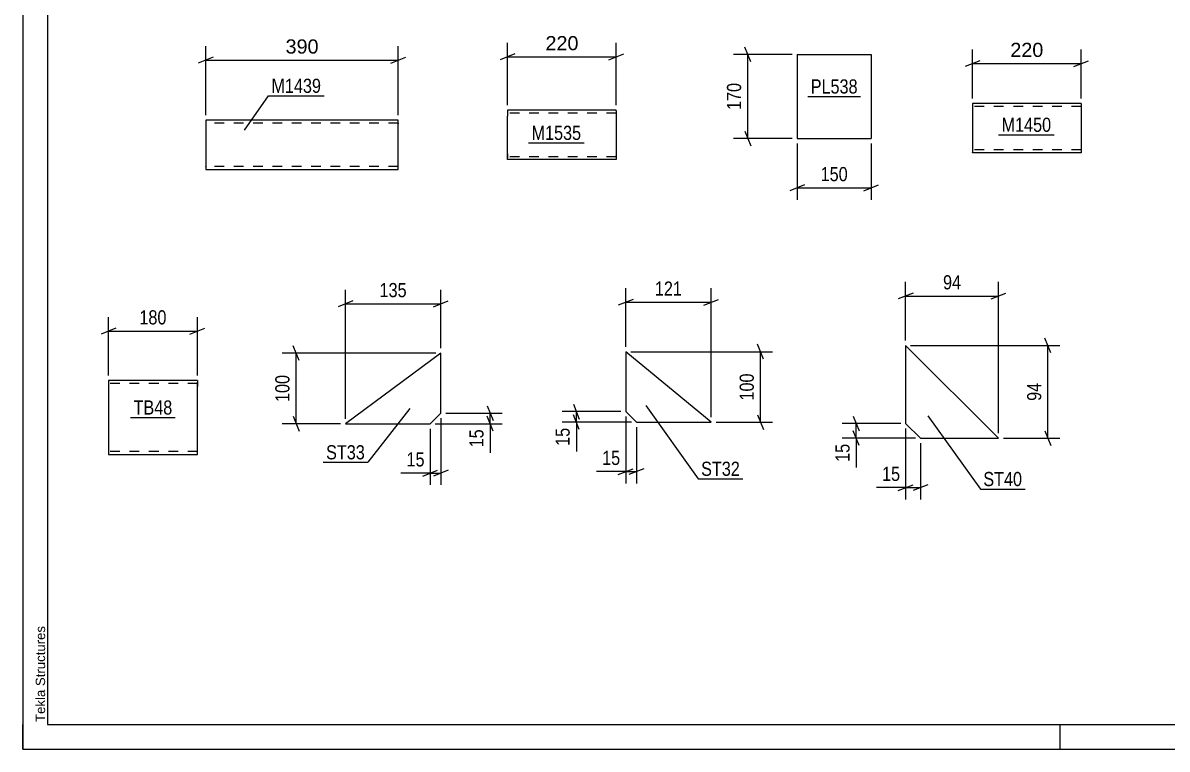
# Model space of a CAD drawing. Header units: millimetres. Extents: x 0 to 420, y 0 to 297.
# Drawn here: x 0 to 231.7, y 0 to 147.1 of the extents above; entities that cross this region are included whole.
import ezdxf

# ---------------------------------------------------------------- set-up
doc = ezdxf.new("R2010")
doc.units = ezdxf.units.MM
doc.linetypes.add('DXK_LINE_DOT2', pattern=[3.9198, 1.9599, -1.9599])
doc.styles.add('Arial', font='ARIAL.TTF', dxfattribs={"height": 0.2})
doc.styles.add('Arial Narrow', font='ARIALN.TTF', dxfattribs={"height": 0.2})

# ---------------------------------------------------------------- blocks, each defined once
blk = doc.blocks.new('Unknown-203760396-1135')
at = {"color": 5, "linetype": 'Continuous'}
for p, q in [((0, 297), (0, 0)), ((5, 292), (5, 5)), ((0, 0), (0, 5)), ((5, 5), (415, 5)), ((210, 0), (210, 5)), ((0, 0), (420, 0))]:
    blk.add_line(p, q, dxfattribs=at)
at = {"color": 174, "linetype": 'Continuous', "style": 'Arial'}
blk.add_text('Tekla Structures', height=1.9102, rotation=90, dxfattribs=at).set_placement((4.5, 5.5))
blk = doc.blocks.new('Part-203760396-2977 - 2961')
at = {"color": 2, "linetype": 'Continuous'}
for p, q in [((139.33, 66.19), (122.05, 80.48)), ((122.05, 80.48), (122.05, 68.34)), ((122.05, 68.34), (124.2, 66.19)), ((124.2, 66.19), (139.33, 66.19))]:
    blk.add_line(p, q, dxfattribs=at)
blk = doc.blocks.new('Part-203760396-3026 - 3021')
at = {"color": 2, "linetype": 'Continuous'}
for p, q in [((35.33, 74.65), (17.33, 74.65)), ((17.33, 74.65), (17.33, 59.74)), ((35.33, 74.65), (35.33, 74.56)), ((35.33, 74.56), (35.33, 73.45)), ((35.33, 60.85), (35.33, 73.45)), ((35.33, 59.65), (35.33, 60.85)), ((17.33, 59.74), (17.33, 59.65)), ((17.33, 59.65), (35.33, 59.65))]:
    blk.add_line(p, q, dxfattribs=at)
at = {"color": 7, "linetype": 'DXK_LINE_DOT2'}
for p, q in [((35.33, 73.45), (35.33, 74.3)), ((35.33, 74.05), (17.33, 74.05)), ((17.33, 60.25), (17.33, 60.3)), ((35.33, 60.25), (17.33, 60.25)), ((35.33, 60.3), (35.33, 60.85)), ((35.33, 60.25), (35.33, 60.3)), ((35.33, 60.25), (35.33, 60.3))]:
    blk.add_line(p, q, dxfattribs=at)
blk = doc.blocks.new('Part-203760396-2913 - 2897')
at = {"color": 2, "linetype": 'Continuous'}
for p, q in [((84.6, 80.17), (65.31, 65.89)), ((84.6, 68.03), (84.6, 80.17)), ((82.46, 65.89), (84.6, 68.03)), ((65.31, 65.89), (82.46, 65.89))]:
    blk.add_line(p, q, dxfattribs=at)
blk = doc.blocks.new('Part-203760396-3046 - 3042')
at = {"color": 2, "linetype": 'Continuous'}
for p, q in [((156.75, 140.66), (156.75, 123.66)), ((156.75, 140.66), (171.75, 140.66)), ((171.75, 140.66), (171.75, 123.66)), ((156.75, 123.66), (171.75, 123.66))]:
    blk.add_line(p, q, dxfattribs=at)
blk = doc.blocks.new('Part-203760396-2720 - 2706')
at = {"color": 2, "linetype": 'Continuous'}
for p, q in [((214.24, 130.74), (192.24, 130.74)), ((192.24, 130.74), (192.24, 120.83)), ((214.24, 130.74), (214.24, 120.74)), ((192.24, 120.74), (192.24, 120.83)), ((214.24, 120.74), (192.24, 120.74))]:
    blk.add_line(p, q, dxfattribs=at)
at = {"color": 7, "linetype": 'DXK_LINE_DOT2'}
for p, q in [((214.24, 130.14), (192.24, 130.14)), ((192.24, 121.34), (192.24, 121.38)), ((214.24, 121.34), (192.24, 121.34)), ((214.24, 121.34), (214.24, 121.38))]:
    blk.add_line(p, q, dxfattribs=at)
blk = doc.blocks.new('Part-203760396-1634 - 1618')
at = {"color": 2, "linetype": 'Continuous'}
for p, q in [((37.02, 127.38), (37.02, 117.47)), ((76.01, 127.38), (37.02, 127.38)), ((76.01, 118.58), (76.01, 127.38)), ((76.01, 117.38), (76.01, 118.58)), ((37.02, 117.47), (37.02, 117.38)), ((37.02, 117.38), (76.01, 117.38))]:
    blk.add_line(p, q, dxfattribs=at)
at = {"color": 7, "linetype": 'DXK_LINE_DOT2'}
for p, q in [((76.01, 126.78), (37.02, 126.78)), ((76.01, 126.78), (76.01, 126.73)), ((76.01, 126.73), (76.01, 126.78)), ((76.01, 126.64), (76.01, 126.73)), ((76.01, 126.73), (76.01, 126.64)), ((76.01, 118.02), (76.01, 118.35)), ((37.02, 117.98), (37.02, 118.02)), ((76.01, 117.98), (37.02, 117.98)), ((76.01, 117.98), (76.01, 118.02))]:
    blk.add_line(p, q, dxfattribs=at)
blk = doc.blocks.new('Part-203760396-1498 - 1482')
at = {"color": 2, "linetype": 'Continuous'}
for p, q in [((197.52, 62.95), (178.72, 81.75)), ((178.72, 81.75), (178.72, 65.95)), ((178.72, 65.95), (181.72, 62.95)), ((181.72, 62.95), (197.52, 62.95))]:
    blk.add_line(p, q, dxfattribs=at)
blk = doc.blocks.new('Part-203760396-1434 - 1420')
at = {"color": 2, "linetype": 'Continuous'}
for p, q in [((98.12, 129.37), (98.12, 128.17)), ((120.14, 129.37), (98.12, 129.37)), ((98.12, 120.57), (98.12, 128.17)), ((120.14, 129.28), (120.14, 129.37)), ((120.14, 129.28), (120.14, 128.17)), ((120.14, 128.17), (120.14, 119.37)), ((98.12, 119.46), (98.12, 120.57)), ((98.12, 119.37), (98.12, 119.46)), ((120.14, 119.37), (98.12, 119.37))]:
    blk.add_line(p, q, dxfattribs=at)
at = {"color": 7, "linetype": 'DXK_LINE_DOT2'}
for p, q in [((120.14, 128.77), (98.12, 128.77)), ((120.14, 129.02), (120.14, 128.17)), ((98.12, 120.57), (98.12, 119.72)), ((98.12, 119.97), (98.12, 120.02)), ((120.14, 119.97), (98.12, 119.97)), ((98.12, 119.37), (98.12, 119.37)), ((120.14, 120.02), (120.14, 120.11)), ((120.14, 119.97), (120.14, 120.02)), ((120.14, 119.97), (120.14, 120.02))]:
    blk.add_line(p, q, dxfattribs=at)
blk = doc.blocks.new('StraightDimension-203760396-2991 - 2961')
at = {"color": 7, "linetype": 'Continuous'}
for p, q in [((122.05, 81.48), (122.05, 93.33)), ((139.33, 67.19), (139.33, 93.33)), ((123.55, 91.08), (120.55, 89.88)), ((122.05, 90.48), (139.33, 90.48)), ((137.83, 89.88), (140.83, 91.08))]:
    blk.add_line(p, q, dxfattribs=at)
at = {"color": 0}
blk.add_wipeout([(134.03, 91.23), (134.03, 95.43), (127.35, 95.43), (127.35, 91.23)], dxfattribs=at)
at = {"color": 3, "style": 'Arial Narrow'}
blk.add_text('121', height=2.863, dxfattribs=at).set_placement((127.95, 91.83))
blk = doc.blocks.new('StraightDimension-203760396-3009 - 2961')
at = {"color": 7, "linetype": 'Continuous'}
for p, q in [((149.93, 78.98), (148.73, 81.98)), ((123.05, 80.48), (151.73, 80.48)), ((149.33, 66.19), (149.33, 80.48)), ((148.73, 67.69), (149.93, 64.69)), ((140.33, 66.19), (151.73, 66.19))]:
    blk.add_line(p, q, dxfattribs=at)
at = {"color": 0}
blk.add_wipeout([(148.58, 76.68), (144.38, 76.68), (144.38, 69.99), (148.58, 69.99)], dxfattribs=at)
at = {"color": 3, "style": 'Arial Narrow'}
blk.add_text('100', height=2.863, rotation=90.0002, dxfattribs=at).set_placement((147.98, 70.59))
blk = doc.blocks.new('StraightDimension-203760396-2979 - 2961')
at = {"color": 7, "linetype": 'Continuous'}
for p, q in [((122.05, 67.34), (122.05, 53.79)), ((124.2, 65.19), (124.2, 53.79)), ((120.55, 55.59), (123.55, 56.79)), ((122.05, 56.19), (124.2, 56.19)), ((125.7, 56.79), (122.7, 55.59))]:
    blk.add_line(p, q, dxfattribs=at)
at = {"color": 0}
blk.add_wipeout([(121.53, 56.94), (121.53, 61.14), (116.67, 61.14), (116.67, 56.94)], dxfattribs=at)
at = {"color": 7, "linetype": 'Continuous'}
blk.add_line((122.05, 56.19), (116.15, 56.19), dxfattribs=at)
blk.add_line((122.05, 56.19), (116.15, 56.19), dxfattribs=at)
at = {"color": 3, "style": 'Arial Narrow'}
blk.add_text('15', height=2.863, dxfattribs=at).set_placement((117.27, 57.54))
blk = doc.blocks.new('StraightDimension-203760396-2998 - 2961')
at = {"color": 7, "linetype": 'Continuous'}
for p, q in [((111.45, 69.84), (112.65, 66.84)), ((121.05, 68.34), (109.2, 68.34)), ((112.65, 64.69), (111.45, 67.69)), ((112.05, 66.19), (112.05, 68.34)), ((123.2, 66.19), (109.2, 66.19))]:
    blk.add_line(p, q, dxfattribs=at)
at = {"color": 0}
blk.add_wipeout([(111.3, 65.67), (107.1, 65.67), (107.1, 60.81), (111.3, 60.81)], dxfattribs=at)
at = {"color": 7, "linetype": 'Continuous'}
blk.add_line((112.05, 66.19), (112.05, 60.29), dxfattribs=at)
blk.add_line((112.05, 66.19), (112.05, 60.29), dxfattribs=at)
at = {"color": 3, "style": 'Arial Narrow'}
blk.add_text('15', height=2.863, rotation=90.0002, dxfattribs=at).set_placement((110.7, 61.41))
blk = doc.blocks.new('StraightDimension-203760396-3028 - 3021')
at = {"color": 7, "linetype": 'Continuous'}
for p, q in [((17.33, 75.65), (17.33, 87.5)), ((35.33, 75.65), (35.33, 87.5)), ((18.83, 85.25), (15.83, 84.05)), ((17.33, 84.65), (35.33, 84.65)), ((33.83, 84.05), (36.83, 85.25))]:
    blk.add_line(p, q, dxfattribs=at)
at = {"color": 0}
blk.add_wipeout([(29.67, 85.4), (29.67, 89.6), (22.99, 89.6), (22.99, 85.4)], dxfattribs=at)
at = {"color": 3, "style": 'Arial Narrow'}
blk.add_text('180', height=2.863, dxfattribs=at).set_placement((23.59, 86))
blk = doc.blocks.new('StraightDimension-203760396-2949 - 2897')
at = {"color": 7, "linetype": 'Continuous'}
for p, q in [((65.31, 66.89), (65.31, 93.02)), ((84.6, 81.17), (84.6, 93.02)), ((66.81, 90.77), (63.81, 89.57)), ((83.1, 89.57), (86.1, 90.77)), ((65.31, 90.17), (84.6, 90.17))]:
    blk.add_line(p, q, dxfattribs=at)
at = {"color": 0}
blk.add_wipeout([(78.3, 90.92), (78.3, 95.12), (71.61, 95.12), (71.61, 90.92)], dxfattribs=at)
at = {"color": 3, "style": 'Arial Narrow'}
blk.add_text('135', height=2.863, dxfattribs=at).set_placement((72.21, 91.52))
blk = doc.blocks.new('StraightDimension-203760396-2915 - 2897')
at = {"color": 7, "linetype": 'Continuous'}
for p, q in [((94, 69.53), (95.2, 66.53)), ((85.6, 68.03), (97, 68.03)), ((95.2, 64.39), (94, 67.39)), ((94.6, 65.89), (94.6, 68.03)), ((83.46, 65.89), (97, 65.89))]:
    blk.add_line(p, q, dxfattribs=at)
at = {"color": 0}
blk.add_wipeout([(93.85, 65.36), (89.65, 65.36), (89.65, 60.51), (93.85, 60.51)], dxfattribs=at)
at = {"color": 7, "linetype": 'Continuous'}
blk.add_line((94.6, 65.89), (94.6, 59.98), dxfattribs=at)
blk.add_line((94.6, 65.89), (94.6, 59.98), dxfattribs=at)
at = {"color": 3, "style": 'Arial Narrow'}
blk.add_text('15', height=2.863, rotation=90.0002, dxfattribs=at).set_placement((93.25, 61.11))
blk = doc.blocks.new('StraightDimension-203760396-2926 - 2897')
at = {"color": 7, "linetype": 'Continuous'}
for p, q in [((55.91, 78.67), (54.71, 81.67)), ((83.6, 80.17), (52.46, 80.17)), ((55.31, 65.89), (55.31, 80.17)), ((54.71, 67.39), (55.91, 64.39)), ((64.31, 65.89), (52.46, 65.89))]:
    blk.add_line(p, q, dxfattribs=at)
at = {"color": 0}
blk.add_wipeout([(54.56, 76.37), (50.36, 76.37), (50.36, 69.69), (54.56, 69.69)], dxfattribs=at)
at = {"color": 3, "style": 'Arial Narrow'}
blk.add_text('100', height=2.863, rotation=90.0002, dxfattribs=at).set_placement((53.96, 70.29))
blk = doc.blocks.new('StraightDimension-203760396-2935 - 2897')
at = {"color": 7, "linetype": 'Continuous'}
for p, q in [((82.46, 64.89), (82.46, 53.49)), ((84.6, 67.03), (84.6, 53.49)), ((80.96, 55.29), (83.96, 56.49)), ((82.46, 55.89), (84.6, 55.89)), ((86.1, 56.49), (83.1, 55.29))]:
    blk.add_line(p, q, dxfattribs=at)
at = {"color": 0}
blk.add_wipeout([(81.93, 56.64), (81.93, 60.84), (77.07, 60.84), (77.07, 56.64)], dxfattribs=at)
at = {"color": 7, "linetype": 'Continuous'}
blk.add_line((82.46, 55.89), (76.55, 55.89), dxfattribs=at)
blk.add_line((82.46, 55.89), (76.55, 55.89), dxfattribs=at)
at = {"color": 3, "style": 'Arial Narrow'}
blk.add_text('15', height=2.863, dxfattribs=at).set_placement((77.67, 57.24))
blk = doc.blocks.new('StraightDimension-203760396-3059 - 3042')
at = {"color": 7, "linetype": 'Continuous'}
for p, q in [((147.35, 139.16), (146.15, 142.16)), ((155.75, 140.66), (143.9, 140.66)), ((146.75, 123.66), (146.75, 140.66)), ((146.15, 125.16), (147.35, 122.16)), ((155.75, 123.66), (143.9, 123.66))]:
    blk.add_line(p, q, dxfattribs=at)
at = {"color": 0}
blk.add_wipeout([(146, 135.5), (141.8, 135.5), (141.8, 128.82), (146, 128.82)], dxfattribs=at)
at = {"color": 3, "style": 'Arial Narrow'}
blk.add_text('170', height=2.863, rotation=90.0002, dxfattribs=at).set_placement((145.4, 129.42))
blk = doc.blocks.new('StraightDimension-203760396-3048 - 3042')
at = {"color": 7, "linetype": 'Continuous'}
for p, q in [((156.75, 122.66), (156.75, 111.26)), ((171.75, 122.66), (171.75, 111.26)), ((158.25, 114.26), (155.25, 113.06)), ((156.75, 113.66), (171.75, 113.66)), ((170.25, 113.06), (173.25, 114.26))]:
    blk.add_line(p, q, dxfattribs=at)
at = {"color": 0}
blk.add_wipeout([(167.6, 114.41), (167.6, 118.61), (160.91, 118.61), (160.91, 114.41)], dxfattribs=at)
at = {"color": 3, "style": 'Arial Narrow'}
blk.add_text('150', height=2.863, dxfattribs=at).set_placement((161.51, 115.01))
blk = doc.blocks.new('StraightDimension-203760396-2722 - 2706')
at = {"color": 7, "linetype": 'Continuous'}
for p, q in [((192.24, 131.74), (192.24, 141.66)), ((214.24, 131.74), (214.24, 141.66)), ((193.74, 139.41), (190.74, 138.21)), ((212.74, 138.21), (215.74, 139.41)), ((192.24, 138.81), (214.24, 138.81))]:
    blk.add_line(p, q, dxfattribs=at)
at = {"color": 0}
blk.add_wipeout([(207.18, 139.56), (207.18, 143.76), (199.31, 143.76), (199.31, 139.56)], dxfattribs=at)
at = {"color": 3, "style": 'Arial'}
blk.add_text('220', height=2.865, dxfattribs=at).set_placement((199.91, 140.16))
blk = doc.blocks.new('StraightDimension-203760396-1636 - 1618')
at = {"color": 7, "linetype": 'Continuous'}
for p, q in [((37.02, 128.38), (37.02, 142.35)), ((76.01, 128.38), (76.01, 142.35)), ((38.52, 140.1), (35.52, 138.9)), ((37.02, 139.5), (76.01, 139.5)), ((74.51, 138.9), (77.51, 140.1))]:
    blk.add_line(p, q, dxfattribs=at)
at = {"color": 0}
blk.add_wipeout([(60.45, 140.25), (60.45, 144.45), (52.58, 144.45), (52.58, 140.25)], dxfattribs=at)
at = {"color": 3, "style": 'Arial'}
blk.add_text('390', height=2.865, dxfattribs=at).set_placement((53.18, 140.85))
blk = doc.blocks.new('StraightDimension-203760396-1511 - 1482')
at = {"color": 7, "linetype": 'Continuous'}
for p, q in [((168.12, 67.45), (169.32, 64.45)), ((177.72, 65.95), (165.87, 65.95)), ((168.72, 62.95), (168.72, 65.95)), ((180.72, 62.95), (165.87, 62.95)), ((169.32, 61.45), (168.12, 64.45))]:
    blk.add_line(p, q, dxfattribs=at)
at = {"color": 0}
blk.add_wipeout([(167.97, 62.42), (163.77, 62.42), (163.77, 57.57), (167.97, 57.57)], dxfattribs=at)
at = {"color": 7, "linetype": 'Continuous'}
blk.add_line((168.72, 62.95), (168.72, 57.04), dxfattribs=at)
blk.add_line((168.72, 62.95), (168.72, 57.04), dxfattribs=at)
at = {"color": 3, "style": 'Arial Narrow'}
blk.add_text('15', height=2.863, rotation=90.0002, dxfattribs=at).set_placement((167.37, 58.17))
blk = doc.blocks.new('StraightDimension-203760396-1524 - 1482')
at = {"color": 7, "linetype": 'Continuous'}
for p, q in [((178.72, 82.75), (178.72, 94.6)), ((197.52, 63.95), (197.52, 94.6)), ((180.22, 92.35), (177.22, 91.15)), ((178.72, 91.75), (197.52, 91.75)), ((196.02, 91.15), (199.02, 92.35))]:
    blk.add_line(p, q, dxfattribs=at)
at = {"color": 0}
blk.add_wipeout([(190.55, 92.5), (190.55, 96.7), (185.69, 96.7), (185.69, 92.5)], dxfattribs=at)
at = {"color": 3, "style": 'Arial Narrow'}
blk.add_text('94', height=2.863, dxfattribs=at).set_placement((186.29, 93.1))
blk = doc.blocks.new('StraightDimension-203760396-1500 - 1482')
at = {"color": 7, "linetype": 'Continuous'}
for p, q in [((179.72, 81.75), (209.92, 81.75)), ((208.12, 80.25), (206.92, 83.25)), ((207.52, 62.95), (207.52, 81.75)), ((198.52, 62.95), (209.92, 62.95)), ((206.92, 64.45), (208.12, 61.45))]:
    blk.add_line(p, q, dxfattribs=at)
at = {"color": 0}
blk.add_wipeout([(206.77, 74.78), (202.57, 74.78), (202.57, 69.92), (206.77, 69.92)], dxfattribs=at)
at = {"color": 3, "style": 'Arial Narrow'}
blk.add_text('94', height=2.863, rotation=90.0002, dxfattribs=at).set_placement((206.17, 70.52))
blk = doc.blocks.new('StraightDimension-203760396-1533 - 1482')
at = {"color": 7, "linetype": 'Continuous'}
for p, q in [((178.72, 64.95), (178.72, 50.55)), ((181.72, 61.95), (181.72, 50.55)), ((177.22, 52.35), (180.22, 53.55)), ((183.22, 53.55), (180.22, 52.35)), ((178.72, 52.95), (181.72, 52.95))]:
    blk.add_line(p, q, dxfattribs=at)
at = {"color": 0}
blk.add_wipeout([(178.19, 53.7), (178.19, 57.9), (173.34, 57.9), (173.34, 53.7)], dxfattribs=at)
at = {"color": 7, "linetype": 'Continuous'}
blk.add_line((178.72, 52.95), (172.81, 52.95), dxfattribs=at)
blk.add_line((178.72, 52.95), (172.81, 52.95), dxfattribs=at)
at = {"color": 3, "style": 'Arial Narrow'}
blk.add_text('15', height=2.863, dxfattribs=at).set_placement((173.94, 54.3))
blk = doc.blocks.new('StraightDimension-203760396-1436 - 1420')
at = {"color": 7, "linetype": 'Continuous'}
for p, q in [((98.12, 130.37), (98.12, 143.02)), ((120.14, 130.37), (120.14, 143.02)), ((99.62, 140.77), (96.62, 139.57)), ((98.12, 140.17), (120.14, 140.17)), ((118.64, 139.57), (121.64, 140.77))]:
    blk.add_line(p, q, dxfattribs=at)
at = {"color": 0}
blk.add_wipeout([(113.07, 140.92), (113.07, 145.12), (105.2, 145.12), (105.2, 140.92)], dxfattribs=at)
at = {"color": 3, "style": 'Arial'}
blk.add_text('220', height=2.865, dxfattribs=at).set_placement((105.8, 141.52))
blk = doc.blocks.new('Mark-203760396-2973 - 2961')
at = {"color": 0}
blk.add_wipeout([(145.16, 55.34), (145.16, 58.34), (137.31, 58.34), (137.31, 55.34)], dxfattribs=at)
blk.add_wipeout([(145.16, 55.34), (145.16, 58.34), (137.31, 58.34), (137.31, 55.34)], dxfattribs=at)
at = {"color": 30, "linetype": 'Continuous'}
for p, q in [((126.1, 69.55), (136.71, 54.74)), ((136.71, 54.74), (145.76, 54.74))]:
    blk.add_line(p, q, dxfattribs=at)
at = {"color": 3, "style": 'Arial Narrow'}
blk.add_text('ST32', height=2.863, dxfattribs=at).set_placement((137.31, 55.34))
blk = doc.blocks.new('Mark-203760396-3024 - 3021')
at = {"color": 0}
blk.add_wipeout([(30.26, 67.75), (30.26, 70.75), (22.4, 70.75), (22.4, 67.75)], dxfattribs=at)
blk.add_wipeout([(30.26, 67.75), (30.26, 70.75), (22.4, 70.75), (22.4, 67.75)], dxfattribs=at)
at = {"color": 30, "linetype": 'Continuous'}
blk.add_line((21.8, 67.15), (30.86, 67.15), dxfattribs=at)
at = {"color": 3, "style": 'Arial Narrow'}
blk.add_text('TB48', height=2.863, dxfattribs=at).set_placement((22.4, 67.75))
blk = doc.blocks.new('Mark-203760396-2909 - 2897')
at = {"color": 0}
blk.add_wipeout([(69.23, 58.68), (69.23, 61.68), (61.38, 61.68), (61.38, 58.68)], dxfattribs=at)
blk.add_wipeout([(69.23, 58.68), (69.23, 61.68), (61.38, 61.68), (61.38, 58.68)], dxfattribs=at)
at = {"color": 30, "linetype": 'Continuous'}
for p in [(78.33, 68.99), (60.78, 58.08)]:
    blk.add_line(p, (69.83, 58.08), dxfattribs=at)
at = {"color": 3, "style": 'Arial Narrow'}
blk.add_text('ST33', height=2.863, dxfattribs=at).set_placement((61.38, 58.68))
blk = doc.blocks.new('Mark-203760396-3044 - 3042')
at = {"color": 0}
blk.add_wipeout([(169.01, 132.76), (169.01, 135.76), (159.5, 135.76), (159.5, 132.76)], dxfattribs=at)
blk.add_wipeout([(169.01, 132.76), (169.01, 135.76), (159.5, 135.76), (159.5, 132.76)], dxfattribs=at)
at = {"color": 30, "linetype": 'Continuous'}
blk.add_line((158.9, 132.16), (169.61, 132.16), dxfattribs=at)
at = {"color": 3, "style": 'Arial Narrow'}
blk.add_text('PL538', height=2.863, dxfattribs=at).set_placement((159.5, 132.76))
blk = doc.blocks.new('Mark-203760396-2718 - 2706')
at = {"color": 0}
blk.add_wipeout([(208.19, 125), (208.19, 128), (198.14, 128), (198.14, 125)], dxfattribs=at)
blk.add_wipeout([(208.19, 125), (208.19, 128), (198.14, 128), (198.14, 125)], dxfattribs=at)
at = {"color": 30, "linetype": 'Continuous'}
blk.add_line((197.54, 124.4), (208.79, 124.4), dxfattribs=at)
at = {"color": 3, "style": 'Arial Narrow'}
blk.add_text('M1450', height=2.863, dxfattribs=at).set_placement((198.14, 125))
blk = doc.blocks.new('Mark-203760396-1630 - 1618')
at = {"color": 0}
blk.add_wipeout([(60.37, 132.89), (60.37, 135.89), (50.32, 135.89), (50.32, 132.89)], dxfattribs=at)
blk.add_wipeout([(60.37, 132.89), (60.37, 135.89), (50.32, 135.89), (50.32, 132.89)], dxfattribs=at)
at = {"color": 30, "linetype": 'Continuous'}
for p, q in [((44.85, 125.35), (49.72, 132.29)), ((49.72, 132.29), (60.97, 132.29))]:
    blk.add_line(p, q, dxfattribs=at)
at = {"color": 3, "style": 'Arial Narrow'}
blk.add_text('M1439', height=2.863, dxfattribs=at).set_placement((50.32, 132.89))
blk = doc.blocks.new('Mark-203760396-1494 - 1482')
at = {"color": 0}
blk.add_wipeout([(202.3, 53.26), (202.3, 56.26), (194.44, 56.26), (194.44, 53.26)], dxfattribs=at)
blk.add_wipeout([(202.3, 53.26), (202.3, 56.26), (194.44, 56.26), (194.44, 53.26)], dxfattribs=at)
at = {"color": 30, "linetype": 'Continuous'}
for p, q in [((183.24, 67.47), (193.84, 52.66)), ((193.84, 52.66), (202.9, 52.66))]:
    blk.add_line(p, q, dxfattribs=at)
at = {"color": 3, "style": 'Arial Narrow'}
blk.add_text('ST40', height=2.863, dxfattribs=at).set_placement((194.44, 53.26))
blk = doc.blocks.new('Mark-203760396-1432 - 1420')
at = {"color": 0}
blk.add_wipeout([(113.03, 123.36), (113.03, 126.36), (102.98, 126.36), (102.98, 123.36)], dxfattribs=at)
blk.add_wipeout([(113.03, 123.36), (113.03, 126.36), (102.98, 126.36), (102.98, 123.36)], dxfattribs=at)
at = {"color": 30, "linetype": 'Continuous'}
blk.add_line((102.38, 122.76), (113.63, 122.76), dxfattribs=at)
at = {"color": 3, "style": 'Arial Narrow'}
blk.add_text('M1535', height=2.863, dxfattribs=at).set_placement((102.98, 123.36))

msp = doc.modelspace()

# ---------------------------------------------------------------- block references
for name in ['Unknown-203760396-1135', 'Part-203760396-3046 - 3042', 'Part-203760396-2720 - 2706', 'Part-203760396-1434 - 1420', 'Part-203760396-1634 - 1618', 'Part-203760396-1498 - 1482', 'Part-203760396-2913 - 2897', 'Part-203760396-2977 - 2961', 'Part-203760396-3026 - 3021']:
    msp.add_blockref(name, (0, 0))

# ---------------------------------------------------------------- next in the draw order: block references
for name in ['StraightDimension-203760396-1636 - 1618', 'StraightDimension-203760396-1436 - 1420', 'StraightDimension-203760396-2722 - 2706', 'StraightDimension-203760396-3059 - 3042', 'Mark-203760396-3044 - 3042', 'Mark-203760396-2718 - 2706', 'Mark-203760396-1432 - 1420', 'StraightDimension-203760396-2949 - 2897', 'StraightDimension-203760396-2991 - 2961', 'StraightDimension-203760396-3028 - 3021', 'Mark-203760396-3024 - 3021', 'StraightDimension-203760396-1511 - 1482']:
    msp.add_blockref(name, (0, 0))

# ---------------------------------------------------------------- next in the draw order: block references
for name in ['Mark-203760396-1630 - 1618', 'StraightDimension-203760396-3048 - 3042', 'StraightDimension-203760396-1524 - 1482', 'StraightDimension-203760396-3009 - 2961', 'StraightDimension-203760396-2915 - 2897']:
    msp.add_blockref(name, (0, 0))

# ---------------------------------------------------------------- next in the draw order: block references
for name in ['StraightDimension-203760396-2926 - 2897', 'StraightDimension-203760396-1500 - 1482', 'StraightDimension-203760396-2979 - 2961']:
    msp.add_blockref(name, (0, 0))

# ---------------------------------------------------------------- next in the draw order: block references
for name in ['StraightDimension-203760396-2998 - 2961', 'Mark-203760396-2973 - 2961', 'StraightDimension-203760396-2935 - 2897', 'StraightDimension-203760396-1533 - 1482']:
    msp.add_blockref(name, (0, 0))

# ---------------------------------------------------------------- next in the draw order: block references
for name in ['Mark-203760396-2909 - 2897', 'Mark-203760396-1494 - 1482']:
    msp.add_blockref(name, (0, 0))

doc.saveas('drawing.dxf')
